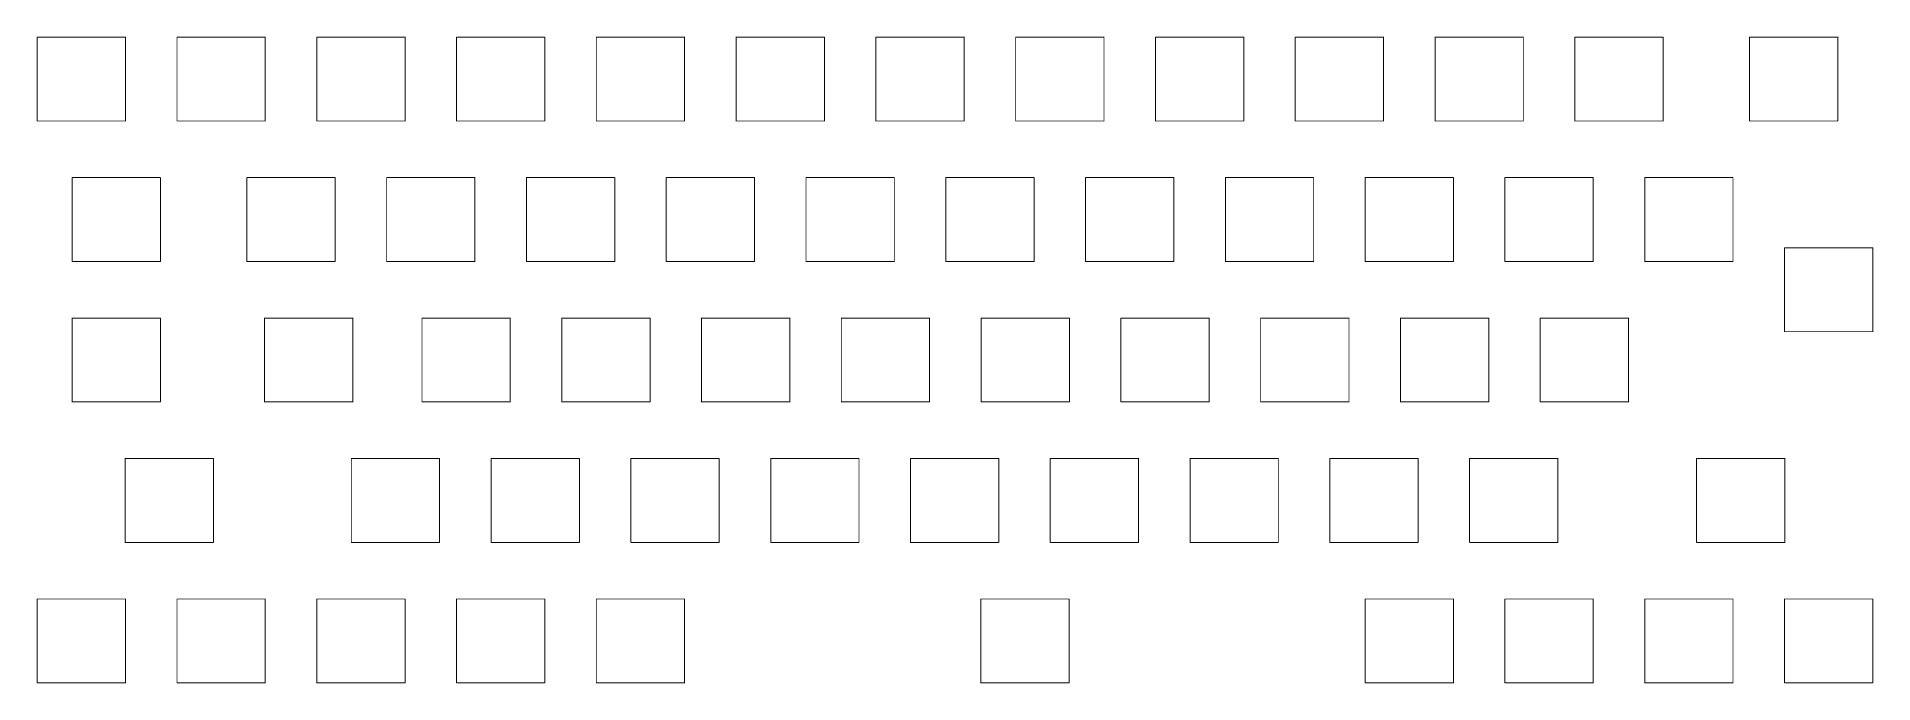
# Model space of a CAD drawing. Extents: x -6 to 244, y -6 to 82.
import ezdxf

# ---------------------------------------------------------------- set-up
doc = ezdxf.new("R2010")
doc.units = 0
doc.layers.add('102', color=4, linetype='CONTINUOUS')

msp = doc.modelspace()

# ---------------------------------------------------------------- linework, layer by layer
at = {"layer": '102', "const_width": 0.0635}
for points in [[(-6, 82.1318, 1), (-6, 82.0683)], [(-5.9683, 82.1, 1), (-6.0317, 82.1)], [(6.0317, 82.1, 1), (5.9683, 82.1)], [(6, 82.0683, 1), (6, 82.1318)], [(13.0318, 82.1, 1), (12.9682, 82.1)], [(13, 82.1318, 1), (13, 82.0683)], [(25.0317, 82.1, 1), (24.9683, 82.1)], [(25, 82.0683, 1), (25, 82.1318)], [(32.02, 82.1318, 1), (32.02, 82.0683)], [(32.0518, 82.1, 1), (31.9883, 82.1)], [(44.0518, 82.1, 1), (43.9883, 82.1)], [(44.02, 82.0683, 1), (44.02, 82.1318)], [(51, 82.1318, 1), (51, 82.0683)], [(51.0318, 82.1, 1), (50.9682, 82.1)], [(63.0318, 82.1, 1), (62.9682, 82.1)], [(63, 82.0683, 1), (63, 82.1318)], [(70.0318, 82.1, 1), (69.9682, 82.1)], [(70, 82.1318, 1), (70, 82.0683)], [(82.0318, 82.1, 1), (81.9682, 82.1)], [(82, 82.0683, 1), (82, 82.1318)], [(89.0318, 82.1, 1), (88.9682, 82.1)], [(89, 82.1318, 1), (89, 82.0683)], [(101.0318, 82.1, 1), (100.9682, 82.1)], [(101, 82.0683, 1), (101, 82.1318)], [(108.0318, 82.1, 1), (107.9682, 82.1)], [(108, 82.1318, 1), (108, 82.0683)], [(120.0318, 82.1, 1), (119.9682, 82.1)], [(120, 82.0683, 1), (120, 82.1318)], [(127.0318, 82.1, 1), (126.9682, 82.1)], [(127, 82.1318, 1), (127, 82.0683)], [(139.0317, 82.1, 1), (138.9683, 82.1)], [(139, 82.0683, 1), (139, 82.1318)], [(146, 82.1318, 1), (146, 82.0683)], [(146.0317, 82.1, 1), (145.9683, 82.1)], [(158.0317, 82.1, 1), (157.9683, 82.1)], [(158, 82.0683, 1), (158, 82.1318)], [(165, 82.1318, 1), (165, 82.0683)], [(165.0317, 82.1, 1), (164.9683, 82.1)], [(177.0317, 82.1, 1), (176.9683, 82.1)], [(177, 82.0683, 1), (177, 82.1318)], [(184, 82.1318, 1), (184, 82.0683)], [(184.0317, 82.1, 1), (183.9683, 82.1)], [(196.0317, 82.1, 1), (195.9683, 82.1)], [(196, 82.0683, 1), (196, 82.1318)], [(203, 82.1318, 1), (203, 82.0683)], [(203.0317, 82.1, 1), (202.9683, 82.1)], [(215.0317, 82.1, 1), (214.9683, 82.1)], [(215, 82.0683, 1), (215, 82.1318)], [(226.75, 82.1318, 1), (226.75, 82.0683)], [(226.7817, 82.1, 1), (226.7183, 82.1)], [(238.7817, 82.1, 1), (238.7183, 82.1)], [(238.75, 82.0683, 1), (238.75, 82.1318)], [(-6, 70.7318, 1), (-6, 70.6683)], [(-6.0317, 70.7, 1), (-5.9683, 70.7)], [(5.9683, 70.7, 1), (6.0317, 70.7)], [(6, 70.6683, 1), (6, 70.7318)], [(12.9682, 70.7, 1), (13.0318, 70.7)], [(13, 70.7318, 1), (13, 70.6683)], [(24.9683, 70.7, 1), (25.0317, 70.7)], [(25, 70.6683, 1), (25, 70.7318)], [(32.02, 70.7318, 1), (32.02, 70.6683)], [(31.9883, 70.7, 1), (32.0518, 70.7)], [(43.9883, 70.7, 1), (44.0518, 70.7)], [(44.02, 70.6683, 1), (44.02, 70.7318)], [(51, 70.7318, 1), (51, 70.6683)], [(50.9682, 70.7, 1), (51.0318, 70.7)], [(62.9682, 70.7, 1), (63.0318, 70.7)], [(63, 70.6683, 1), (63, 70.7318)], [(69.9682, 70.7, 1), (70.0318, 70.7)], [(70, 70.7318, 1), (70, 70.6683)], [(81.9682, 70.7, 1), (82.0318, 70.7)], [(82, 70.6683, 1), (82, 70.7318)], [(88.9682, 70.7, 1), (89.0318, 70.7)], [(89, 70.7318, 1), (89, 70.6683)], [(100.9682, 70.7, 1), (101.0318, 70.7)], [(101, 70.6683, 1), (101, 70.7318)], [(107.9682, 70.7, 1), (108.0318, 70.7)], [(108, 70.7318, 1), (108, 70.6683)], [(119.9682, 70.7, 1), (120.0318, 70.7)], [(120, 70.6683, 1), (120, 70.7318)], [(126.9682, 70.7, 1), (127.0318, 70.7)], [(127, 70.7318, 1), (127, 70.6683)], [(138.9683, 70.7, 1), (139.0317, 70.7)], [(139, 70.6683, 1), (139, 70.7318)], [(146, 70.7318, 1), (146, 70.6683)], [(145.9683, 70.7, 1), (146.0317, 70.7)], [(157.9683, 70.7, 1), (158.0317, 70.7)], [(158, 70.6683, 1), (158, 70.7318)], [(165, 70.7318, 1), (165, 70.6683)], [(164.9683, 70.7, 1), (165.0317, 70.7)], [(176.9683, 70.7, 1), (177.0317, 70.7)], [(177, 70.6683, 1), (177, 70.7318)], [(184, 70.7318, 1), (184, 70.6683)], [(183.9683, 70.7, 1), (184.0317, 70.7)], [(195.9683, 70.7, 1), (196.0317, 70.7)], [(196, 70.6683, 1), (196, 70.7318)], [(203, 70.7318, 1), (203, 70.6683)], [(202.9683, 70.7, 1), (203.0317, 70.7)], [(214.9683, 70.7, 1), (215.0317, 70.7)], [(215, 70.6683, 1), (215, 70.7318)], [(226.75, 70.7318, 1), (226.75, 70.6683)], [(226.7183, 70.7, 1), (226.7817, 70.7)], [(238.7183, 70.7, 1), (238.7817, 70.7)], [(238.75, 70.6683, 1), (238.75, 70.7318)], [(-1.25, 63.0318, 1), (-1.25, 62.9682)], [(-1.2183, 63, 1), (-1.2817, 63)], [(10.7818, 63, 1), (10.7182, 63)], [(10.75, 62.9682, 1), (10.75, 63.0318)], [(22.5, 63.0318, 1), (22.5, 62.9682)], [(22.5317, 63, 1), (22.4683, 63)], [(34.5318, 63, 1), (34.4682, 63)], [(34.5, 62.9682, 1), (34.5, 63.0318)], [(41.5, 63.0318, 1), (41.5, 62.9682)], [(41.5318, 63, 1), (41.4682, 63)], [(53.5318, 63, 1), (53.4682, 63)], [(53.5, 62.9682, 1), (53.5, 63.0318)], [(60.5, 63.0318, 1), (60.5, 62.9682)], [(60.5318, 63, 1), (60.4682, 63)], [(72.5318, 63, 1), (72.4682, 63)], [(72.5, 62.9682, 1), (72.5, 63.0318)], [(79.5318, 63, 1), (79.4682, 63)], [(79.5, 63.0318, 1), (79.5, 62.9682)], [(91.5318, 63, 1), (91.4682, 63)], [(91.5, 62.9682, 1), (91.5, 63.0318)], [(98.5318, 63, 1), (98.4682, 63)], [(98.5, 63.0318, 1), (98.5, 62.9682)], [(110.5318, 63, 1), (110.4682, 63)], [(110.5, 62.9682, 1), (110.5, 63.0318)], [(117.5318, 63, 1), (117.4682, 63)], [(117.5, 63.0318, 1), (117.5, 62.9682)], [(129.5317, 63, 1), (129.4683, 63)], [(129.5, 62.9682, 1), (129.5, 63.0318)], [(136.5, 63.0318, 1), (136.5, 62.9682)], [(136.5317, 63, 1), (136.4683, 63)], [(148.5317, 63, 1), (148.4683, 63)], [(148.5, 62.9682, 1), (148.5, 63.0318)], [(155.5, 63.0318, 1), (155.5, 62.9682)], [(155.5317, 63, 1), (155.4683, 63)], [(167.5317, 63, 1), (167.4683, 63)], [(167.5, 62.9682, 1), (167.5, 63.0318)], [(174.5, 63.0318, 1), (174.5, 62.9682)], [(174.5317, 63, 1), (174.4683, 63)], [(186.5317, 63, 1), (186.4683, 63)], [(186.5, 62.9682, 1), (186.5, 63.0318)], [(193.5, 63.0318, 1), (193.5, 62.9682)], [(193.5317, 63, 1), (193.4683, 63)], [(205.5317, 63, 1), (205.4683, 63)], [(205.5, 62.9682, 1), (205.5, 63.0318)], [(212.5, 63.0318, 1), (212.5, 62.9682)], [(212.5317, 63, 1), (212.4683, 63)], [(224.5317, 63, 1), (224.4683, 63)], [(224.5, 62.9682, 1), (224.5, 63.0318)], [(231.5, 53.4818, 1), (231.5, 53.4183)], [(231.5317, 53.45, 1), (231.4683, 53.45)], [(243.5317, 53.45, 1), (243.4683, 53.45)], [(243.5, 53.4183, 1), (243.5, 53.4818)], [(-1.25, 51.6318, 1), (-1.25, 51.5682)], [(-1.2817, 51.6, 1), (-1.2183, 51.6)], [(10.7182, 51.6, 1), (10.7818, 51.6)], [(10.75, 51.5682, 1), (10.75, 51.6318)], [(22.5, 51.6318, 1), (22.5, 51.5682)], [(22.4683, 51.6, 1), (22.5317, 51.6)], [(34.4682, 51.6, 1), (34.5318, 51.6)], [(34.5, 51.5682, 1), (34.5, 51.6318)], [(41.5, 51.6318, 1), (41.5, 51.5682)], [(41.4682, 51.6, 1), (41.5318, 51.6)], [(53.4682, 51.6, 1), (53.5318, 51.6)], [(53.5, 51.5682, 1), (53.5, 51.6318)], [(60.5, 51.6318, 1), (60.5, 51.5682)], [(60.4682, 51.6, 1), (60.5318, 51.6)], [(72.4682, 51.6, 1), (72.5318, 51.6)], [(72.5, 51.5682, 1), (72.5, 51.6318)], [(79.5, 51.6318, 1), (79.5, 51.5682)], [(79.4682, 51.6, 1), (79.5318, 51.6)], [(91.4682, 51.6, 1), (91.5318, 51.6)], [(91.5, 51.5682, 1), (91.5, 51.6318)], [(98.5, 51.6318, 1), (98.5, 51.5682)], [(98.4682, 51.6, 1), (98.5318, 51.6)], [(110.4682, 51.6, 1), (110.5318, 51.6)], [(110.5, 51.5682, 1), (110.5, 51.6318)], [(117.5, 51.6318, 1), (117.5, 51.5682)], [(117.4682, 51.6, 1), (117.5318, 51.6)], [(129.4683, 51.6, 1), (129.5317, 51.6)], [(129.5, 51.5682, 1), (129.5, 51.6318)], [(136.5, 51.6318, 1), (136.5, 51.5682)], [(136.4683, 51.6, 1), (136.5317, 51.6)], [(148.4683, 51.6, 1), (148.5317, 51.6)], [(148.5, 51.5682, 1), (148.5, 51.6318)], [(155.5, 51.6318, 1), (155.5, 51.5682)], [(155.4683, 51.6, 1), (155.5317, 51.6)], [(167.4683, 51.6, 1), (167.5317, 51.6)], [(167.5, 51.5682, 1), (167.5, 51.6318)], [(174.5, 51.6318, 1), (174.5, 51.5682)], [(174.4683, 51.6, 1), (174.5317, 51.6)], [(186.4683, 51.6, 1), (186.5317, 51.6)], [(186.5, 51.5682, 1), (186.5, 51.6318)], [(193.5, 51.6318, 1), (193.5, 51.5682)], [(193.4683, 51.6, 1), (193.5317, 51.6)], [(205.4683, 51.6, 1), (205.5317, 51.6)], [(205.5, 51.5682, 1), (205.5, 51.6318)], [(212.5, 51.6318, 1), (212.5, 51.5682)], [(212.4683, 51.6, 1), (212.5317, 51.6)], [(224.4683, 51.6, 1), (224.5317, 51.6)], [(224.5, 51.5682, 1), (224.5, 51.6318)], [(-1.25, 43.9318, 1), (-1.25, 43.8682)], [(-1.2183, 43.9, 1), (-1.2817, 43.9)], [(10.7818, 43.9, 1), (10.7182, 43.9)], [(10.75, 43.8682, 1), (10.75, 43.9318)], [(24.9, 43.9318, 1), (24.9, 43.8682)], [(24.9318, 43.9, 1), (24.8683, 43.9)], [(36.9318, 43.9, 1), (36.8682, 43.9)], [(36.9, 43.8682, 1), (36.9, 43.9318)], [(46.3, 43.9318, 1), (46.3, 43.8682)], [(46.3318, 43.9, 1), (46.2683, 43.9)], [(58.3318, 43.9, 1), (58.2683, 43.9)], [(58.3, 43.8682, 1), (58.3, 43.9318)], [(65.3, 43.9318, 1), (65.3, 43.8682)], [(65.3317, 43.9, 1), (65.2682, 43.9)], [(77.3317, 43.9, 1), (77.2682, 43.9)], [(77.3, 43.8682, 1), (77.3, 43.9318)], [(84.3, 43.9318, 1), (84.3, 43.8682)], [(84.3317, 43.9, 1), (84.2682, 43.9)], [(96.3318, 43.9, 1), (96.2683, 43.9)], [(96.3, 43.8682, 1), (96.3, 43.9318)], [(103.3, 43.9318, 1), (103.3, 43.8682)], [(103.3318, 43.9, 1), (103.2683, 43.9)], [(115.3318, 43.9, 1), (115.2683, 43.9)], [(115.3, 43.8682, 1), (115.3, 43.9318)], [(122.3, 43.9318, 1), (122.3, 43.8682)], [(122.3318, 43.9, 1), (122.2683, 43.9)], [(134.3317, 43.9, 1), (134.2683, 43.9)], [(134.3, 43.8682, 1), (134.3, 43.9318)], [(141.3, 43.9318, 1), (141.3, 43.8682)], [(141.3317, 43.9, 1), (141.2683, 43.9)], [(153.3317, 43.9, 1), (153.2683, 43.9)], [(153.3, 43.8682, 1), (153.3, 43.9318)], [(160.3, 43.9318, 1), (160.3, 43.8682)], [(160.3317, 43.9, 1), (160.2683, 43.9)], [(172.3317, 43.9, 1), (172.2683, 43.9)], [(172.3, 43.8682, 1), (172.3, 43.9318)], [(179.3, 43.9318, 1), (179.3, 43.8682)], [(179.3317, 43.9, 1), (179.2683, 43.9)], [(191.3317, 43.9, 1), (191.2683, 43.9)], [(191.3, 43.8682, 1), (191.3, 43.9318)], [(198.3, 43.9318, 1), (198.3, 43.8682)], [(198.3317, 43.9, 1), (198.2683, 43.9)], [(210.3317, 43.9, 1), (210.2683, 43.9)], [(210.3, 43.8682, 1), (210.3, 43.9318)], [(231.5, 42.0818, 1), (231.5, 42.0183)], [(231.4683, 42.05, 1), (231.5317, 42.05)], [(243.4683, 42.05, 1), (243.5317, 42.05)], [(243.5, 42.0183, 1), (243.5, 42.0818)], [(-1.25, 32.5318, 1), (-1.25, 32.4682)], [(-1.2817, 32.5, 1), (-1.2183, 32.5)], [(10.7182, 32.5, 1), (10.7818, 32.5)], [(10.75, 32.4682, 1), (10.75, 32.5318)], [(24.9, 32.5318, 1), (24.9, 32.4682)], [(24.8683, 32.5, 1), (24.9318, 32.5)], [(36.8682, 32.5, 1), (36.9318, 32.5)], [(36.9, 32.4682, 1), (36.9, 32.5318)], [(46.3, 32.5318, 1), (46.3, 32.4682)], [(46.2683, 32.5, 1), (46.3318, 32.5)], [(58.2683, 32.5, 1), (58.3318, 32.5)], [(58.3, 32.4682, 1), (58.3, 32.5318)], [(65.2682, 32.5, 1), (65.3317, 32.5)], [(65.3, 32.5318, 1), (65.3, 32.4682)], [(77.2682, 32.5, 1), (77.3317, 32.5)], [(77.3, 32.4682, 1), (77.3, 32.5318)], [(84.2682, 32.5, 1), (84.3317, 32.5)], [(84.3, 32.5318, 1), (84.3, 32.4682)], [(96.2683, 32.5, 1), (96.3318, 32.5)], [(96.3, 32.4682, 1), (96.3, 32.5318)], [(103.3, 32.5318, 1), (103.3, 32.4682)], [(103.2683, 32.5, 1), (103.3318, 32.5)], [(115.2683, 32.5, 1), (115.3318, 32.5)], [(115.3, 32.4682, 1), (115.3, 32.5318)], [(122.3, 32.5318, 1), (122.3, 32.4682)], [(122.2683, 32.5, 1), (122.3318, 32.5)], [(134.2683, 32.5, 1), (134.3317, 32.5)], [(134.3, 32.4682, 1), (134.3, 32.5318)], [(141.3, 32.5318, 1), (141.3, 32.4682)], [(141.2683, 32.5, 1), (141.3317, 32.5)], [(153.2683, 32.5, 1), (153.3317, 32.5)], [(153.3, 32.4682, 1), (153.3, 32.5318)], [(160.3, 32.5318, 1), (160.3, 32.4682)], [(160.2683, 32.5, 1), (160.3317, 32.5)], [(172.2683, 32.5, 1), (172.3317, 32.5)], [(172.3, 32.4682, 1), (172.3, 32.5318)], [(179.3, 32.5318, 1), (179.3, 32.4682)], [(179.2683, 32.5, 1), (179.3317, 32.5)], [(191.2683, 32.5, 1), (191.3317, 32.5)], [(191.3, 32.4682, 1), (191.3, 32.5318)], [(198.3, 32.5318, 1), (198.3, 32.4682)], [(198.2683, 32.5, 1), (198.3317, 32.5)], [(210.2683, 32.5, 1), (210.3317, 32.5)], [(210.3, 32.4682, 1), (210.3, 32.5318)], [(5.95, 24.8317, 1), (5.95, 24.7683)], [(5.9817, 24.8, 1), (5.9183, 24.8)], [(17.9817, 24.8, 1), (17.9183, 24.8)], [(17.95, 24.7683, 1), (17.95, 24.8317)], [(36.7, 24.8317, 1), (36.7, 24.7683)], [(36.7318, 24.8, 1), (36.6683, 24.8)], [(48.7318, 24.8, 1), (48.6683, 24.8)], [(48.7, 24.7683, 1), (48.7, 24.8317)], [(55.7, 24.8317, 1), (55.7, 24.7683)], [(55.7318, 24.8, 1), (55.6683, 24.8)], [(67.7318, 24.8, 1), (67.6683, 24.8)], [(67.7, 24.7683, 1), (67.7, 24.8317)], [(74.7, 24.8317, 1), (74.7, 24.7683)], [(74.7318, 24.8, 1), (74.6683, 24.8)], [(86.7318, 24.8, 1), (86.6683, 24.8)], [(86.7, 24.7683, 1), (86.7, 24.8317)], [(93.7, 24.8317, 1), (93.7, 24.7683)], [(93.7318, 24.8, 1), (93.6683, 24.8)], [(105.7318, 24.8, 1), (105.6683, 24.8)], [(105.7, 24.7683, 1), (105.7, 24.8317)], [(112.7, 24.8317, 1), (112.7, 24.7683)], [(112.7318, 24.8, 1), (112.6683, 24.8)], [(124.7318, 24.8, 1), (124.6683, 24.8)], [(124.7, 24.7683, 1), (124.7, 24.8317)], [(131.7, 24.8317, 1), (131.7, 24.7683)], [(131.7318, 24.8, 1), (131.6683, 24.8)], [(143.7318, 24.8, 1), (143.6683, 24.8)], [(143.7, 24.7683, 1), (143.7, 24.8317)], [(150.7, 24.8317, 1), (150.7, 24.7683)], [(150.7318, 24.8, 1), (150.6683, 24.8)], [(162.7318, 24.8, 1), (162.6683, 24.8)], [(162.7, 24.7683, 1), (162.7, 24.8317)], [(169.7, 24.8317, 1), (169.7, 24.7683)], [(169.7318, 24.8, 1), (169.6683, 24.8)], [(181.7318, 24.8, 1), (181.6683, 24.8)], [(181.7, 24.7683, 1), (181.7, 24.8317)], [(188.7, 24.8317, 1), (188.7, 24.7683)], [(188.7318, 24.8, 1), (188.6683, 24.8)], [(200.7318, 24.8, 1), (200.6683, 24.8)], [(200.7, 24.7683, 1), (200.7, 24.8317)], [(219.55, 24.8317, 1), (219.55, 24.7683)], [(219.5817, 24.8, 1), (219.5183, 24.8)], [(231.5817, 24.8, 1), (231.5183, 24.8)], [(231.55, 24.7683, 1), (231.55, 24.8317)], [(5.95, 13.4318, 1), (5.95, 13.3682)], [(5.9183, 13.4, 1), (5.9817, 13.4)], [(17.9183, 13.4, 1), (17.9817, 13.4)], [(17.95, 13.3682, 1), (17.95, 13.4318)], [(36.7, 13.4318, 1), (36.7, 13.3682)], [(36.6683, 13.4, 1), (36.7318, 13.4)], [(48.6683, 13.4, 1), (48.7318, 13.4)], [(48.7, 13.3682, 1), (48.7, 13.4318)], [(55.7, 13.4318, 1), (55.7, 13.3682)], [(55.6683, 13.4, 1), (55.7318, 13.4)], [(67.6683, 13.4, 1), (67.7318, 13.4)], [(67.7, 13.3682, 1), (67.7, 13.4318)], [(74.7, 13.4318, 1), (74.7, 13.3682)], [(74.6683, 13.4, 1), (74.7318, 13.4)], [(86.6683, 13.4, 1), (86.7318, 13.4)], [(86.7, 13.3682, 1), (86.7, 13.4318)], [(93.7, 13.4318, 1), (93.7, 13.3682)], [(93.6683, 13.4, 1), (93.7318, 13.4)], [(105.6683, 13.4, 1), (105.7318, 13.4)], [(105.7, 13.3682, 1), (105.7, 13.4318)], [(112.7, 13.4318, 1), (112.7, 13.3682)], [(112.6683, 13.4, 1), (112.7318, 13.4)], [(124.6683, 13.4, 1), (124.7318, 13.4)], [(124.7, 13.3682, 1), (124.7, 13.4318)], [(131.7, 13.4318, 1), (131.7, 13.3682)], [(131.6683, 13.4, 1), (131.7318, 13.4)], [(143.6683, 13.4, 1), (143.7318, 13.4)], [(143.7, 13.3682, 1), (143.7, 13.4318)], [(150.7, 13.4318, 1), (150.7, 13.3682)], [(150.6683, 13.4, 1), (150.7318, 13.4)], [(162.6683, 13.4, 1), (162.7318, 13.4)], [(162.7, 13.3682, 1), (162.7, 13.4318)], [(169.7, 13.4318, 1), (169.7, 13.3682)], [(169.6683, 13.4, 1), (169.7318, 13.4)], [(181.6683, 13.4, 1), (181.7318, 13.4)], [(181.7, 13.3682, 1), (181.7, 13.4318)], [(188.7, 13.4318, 1), (188.7, 13.3682)], [(188.6683, 13.4, 1), (188.7318, 13.4)], [(200.6683, 13.4, 1), (200.7318, 13.4)], [(200.7, 13.3682, 1), (200.7, 13.4318)], [(219.55, 13.4318, 1), (219.55, 13.3682)], [(219.5183, 13.4, 1), (219.5817, 13.4)], [(231.5183, 13.4, 1), (231.5817, 13.4)], [(231.55, 13.3682, 1), (231.55, 13.4318)], [(-6, 5.7317, 1), (-6, 5.6683)], [(-5.9683, 5.7, 1), (-6.0317, 5.7)], [(6.0317, 5.7, 1), (5.9683, 5.7)], [(6, 5.6683, 1), (6, 5.7317)], [(13.0318, 5.7, 1), (12.9682, 5.7)], [(13, 5.7317, 1), (13, 5.6683)], [(25.0317, 5.7, 1), (24.9683, 5.7)], [(25, 5.6683, 1), (25, 5.7317)], [(32.0318, 5.7, 1), (31.9683, 5.7)], [(32, 5.7317, 1), (32, 5.6683)], [(44.0318, 5.7, 1), (43.9682, 5.7)], [(44, 5.6683, 1), (44, 5.7317)], [(51.0318, 5.7, 1), (50.9682, 5.7)], [(51, 5.7317, 1), (51, 5.6683)], [(63.0318, 5.7, 1), (62.9682, 5.7)], [(63, 5.6683, 1), (63, 5.7317)], [(70.0318, 5.7, 1), (69.9682, 5.7)], [(70, 5.7317, 1), (70, 5.6683)], [(82.0318, 5.7, 1), (81.9682, 5.7)], [(82, 5.6683, 1), (82, 5.7317)], [(122.2818, 5.7, 1), (122.2182, 5.7)], [(122.25, 5.7317, 1), (122.25, 5.6683)], [(134.2817, 5.7, 1), (134.2183, 5.7)], [(134.25, 5.6683, 1), (134.25, 5.7317)], [(174.5317, 5.7, 1), (174.4683, 5.7)], [(174.5, 5.7317, 1), (174.5, 5.6683)], [(186.5317, 5.7, 1), (186.4683, 5.7)], [(186.5, 5.6683, 1), (186.5, 5.7317)], [(193.5317, 5.7, 1), (193.4683, 5.7)], [(193.5, 5.7317, 1), (193.5, 5.6683)], [(205.5317, 5.7, 1), (205.4683, 5.7)], [(205.5, 5.6683, 1), (205.5, 5.7317)], [(212.5317, 5.7, 1), (212.4683, 5.7)], [(212.5, 5.7317, 1), (212.5, 5.6683)], [(224.5317, 5.7, 1), (224.4683, 5.7)], [(224.5, 5.6683, 1), (224.5, 5.7317)], [(231.5317, 5.7, 1), (231.4683, 5.7)], [(231.5, 5.7317, 1), (231.5, 5.6683)], [(243.5317, 5.7, 1), (243.4683, 5.7)], [(243.5, 5.6683, 1), (243.5, 5.7317)], [(-6, -5.6683, 1), (-6, -5.7317)], [(-6.0317, -5.7, 1), (-5.9683, -5.7)], [(5.9683, -5.7, 1), (6.0317, -5.7)], [(6, -5.7317, 1), (6, -5.6683)], [(12.9682, -5.7, 1), (13.0318, -5.7)], [(13, -5.6683, 1), (13, -5.7317)], [(24.9683, -5.7, 1), (25.0317, -5.7)], [(25, -5.7317, 1), (25, -5.6683)], [(32, -5.6683, 1), (32, -5.7317)], [(31.9683, -5.7, 1), (32.0318, -5.7)], [(43.9682, -5.7, 1), (44.0318, -5.7)], [(44, -5.7317, 1), (44, -5.6683)], [(51, -5.6683, 1), (51, -5.7317)], [(50.9682, -5.7, 1), (51.0318, -5.7)], [(62.9682, -5.7, 1), (63.0318, -5.7)], [(63, -5.7317, 1), (63, -5.6683)], [(69.9682, -5.7, 1), (70.0318, -5.7)], [(70, -5.6683, 1), (70, -5.7317)], [(81.9682, -5.7, 1), (82.0318, -5.7)], [(82, -5.7317, 1), (82, -5.6683)], [(122.2182, -5.7, 1), (122.2818, -5.7)], [(122.25, -5.6683, 1), (122.25, -5.7317)], [(134.2183, -5.7, 1), (134.2817, -5.7)], [(134.25, -5.7317, 1), (134.25, -5.6683)], [(174.5, -5.6683, 1), (174.5, -5.7317)], [(174.4683, -5.7, 1), (174.5317, -5.7)], [(186.4683, -5.7, 1), (186.5317, -5.7)], [(186.5, -5.7317, 1), (186.5, -5.6683)], [(193.5, -5.6683, 1), (193.5, -5.7317)], [(193.4683, -5.7, 1), (193.5317, -5.7)], [(205.4683, -5.7, 1), (205.5317, -5.7)], [(205.5, -5.7317, 1), (205.5, -5.6683)], [(212.5, -5.6683, 1), (212.5, -5.7317)], [(212.4683, -5.7, 1), (212.5317, -5.7)], [(224.4683, -5.7, 1), (224.5317, -5.7)], [(224.5, -5.7317, 1), (224.5, -5.6683)], [(231.5, -5.6683, 1), (231.5, -5.7317)], [(231.4683, -5.7, 1), (231.5317, -5.7)], [(243.4683, -5.7, 1), (243.5317, -5.7)], [(243.5, -5.7317, 1), (243.5, -5.6683)]]:
    msp.add_lwpolyline(points, format="xyb", dxfattribs=at)
at = {"layer": '102', "const_width": 0.127}
for points in [[(-6, 82.1), (6, 82.1)], [(-6, 70.7), (-6, 82.1)], [(6, 82.1), (6, 70.7)], [(13, 82.1), (25, 82.1)], [(13, 70.7), (13, 82.1)], [(25, 82.1), (25, 70.7)], [(32.02, 82.1), (44.02, 82.1)], [(32.02, 70.7), (32.02, 82.1)], [(44.02, 82.1), (44.02, 70.7)], [(51, 82.1), (63, 82.1)], [(51, 70.7), (51, 82.1)], [(63, 82.1), (63, 70.7)], [(70, 82.1), (82, 82.1)], [(70, 70.7), (70, 82.1)], [(82, 82.1), (82, 70.7)], [(89, 82.1), (101, 82.1)], [(89, 70.7), (89, 82.1)], [(101, 82.1), (101, 70.7)], [(108, 82.1), (120, 82.1)], [(108, 70.7), (108, 82.1)], [(120, 82.1), (120, 70.7)], [(127, 82.1), (139, 82.1)], [(127, 70.7), (127, 82.1)], [(139, 82.1), (139, 70.7)], [(146, 82.1), (158, 82.1)], [(146, 70.7), (146, 82.1)], [(158, 82.1), (158, 70.7)], [(165, 82.1), (177, 82.1)], [(165, 70.7), (165, 82.1)], [(177, 82.1), (177, 70.7)], [(184, 82.1), (196, 82.1)], [(184, 70.7), (184, 82.1)], [(196, 82.1), (196, 70.7)], [(203, 82.1), (215, 82.1)], [(203, 70.7), (203, 82.1)], [(215, 82.1), (215, 70.7)], [(226.75, 82.1), (238.75, 82.1)], [(226.75, 70.7), (226.75, 82.1)], [(238.75, 82.1), (238.75, 70.7)], [(6, 70.7), (-6, 70.7)], [(25, 70.7), (13, 70.7)], [(44.02, 70.7), (32.02, 70.7)], [(63, 70.7), (51, 70.7)], [(82, 70.7), (70, 70.7)], [(101, 70.7), (89, 70.7)], [(120, 70.7), (108, 70.7)], [(139, 70.7), (127, 70.7)], [(158, 70.7), (146, 70.7)], [(177, 70.7), (165, 70.7)], [(196, 70.7), (184, 70.7)], [(215, 70.7), (203, 70.7)], [(238.75, 70.7), (226.75, 70.7)], [(-1.25, 63), (10.75, 63)], [(-1.25, 51.6), (-1.25, 63)], [(10.75, 63), (10.75, 51.6)], [(22.5, 63), (34.5, 63)], [(22.5, 51.6), (22.5, 63)], [(34.5, 63), (34.5, 51.6)], [(41.5, 63), (53.5, 63)], [(41.5, 51.6), (41.5, 63)], [(53.5, 63), (53.5, 51.6)], [(60.5, 63), (72.5, 63)], [(60.5, 51.6), (60.5, 63)], [(72.5, 63), (72.5, 51.6)], [(79.5, 63), (91.5, 63)], [(79.5, 51.6), (79.5, 63)], [(91.5, 63), (91.5, 51.6)], [(98.5, 63), (110.5, 63)], [(98.5, 51.6), (98.5, 63)], [(110.5, 63), (110.5, 51.6)], [(117.5, 63), (129.5, 63)], [(117.5, 51.6), (117.5, 63)], [(129.5, 63), (129.5, 51.6)], [(136.5, 63), (148.5, 63)], [(136.5, 51.6), (136.5, 63)], [(148.5, 63), (148.5, 51.6)], [(155.5, 63), (167.5, 63)], [(155.5, 51.6), (155.5, 63)], [(167.5, 63), (167.5, 51.6)], [(174.5, 63), (186.5, 63)], [(174.5, 51.6), (174.5, 63)], [(186.5, 63), (186.5, 51.6)], [(193.5, 63), (205.5, 63)], [(193.5, 51.6), (193.5, 63)], [(205.5, 63), (205.5, 51.6)], [(212.5, 63), (224.5, 63)], [(212.5, 51.6), (212.5, 63)], [(224.5, 63), (224.5, 51.6)], [(231.5, 53.45), (243.5, 53.45)], [(231.5, 42.05), (231.5, 53.45)], [(243.5, 53.45), (243.5, 42.05)], [(10.75, 51.6), (-1.25, 51.6)], [(34.5, 51.6), (22.5, 51.6)], [(53.5, 51.6), (41.5, 51.6)], [(72.5, 51.6), (60.5, 51.6)], [(91.5, 51.6), (79.5, 51.6)], [(110.5, 51.6), (98.5, 51.6)], [(129.5, 51.6), (117.5, 51.6)], [(148.5, 51.6), (136.5, 51.6)], [(167.5, 51.6), (155.5, 51.6)], [(186.5, 51.6), (174.5, 51.6)], [(205.5, 51.6), (193.5, 51.6)], [(224.5, 51.6), (212.5, 51.6)], [(-1.25, 43.9), (10.75, 43.9)], [(-1.25, 32.5), (-1.25, 43.9)], [(10.75, 43.9), (10.75, 32.5)], [(24.9, 43.9), (36.9, 43.9)], [(24.9, 32.5), (24.9, 43.9)], [(36.9, 43.9), (36.9, 32.5)], [(46.3, 43.9), (58.3, 43.9)], [(46.3, 32.5), (46.3, 43.9)], [(58.3, 43.9), (58.3, 32.5)], [(65.3, 43.9), (77.3, 43.9)], [(65.3, 32.5), (65.3, 43.9)], [(77.3, 43.9), (77.3, 32.5)], [(84.3, 43.9), (96.3, 43.9)], [(84.3, 32.5), (84.3, 43.9)], [(96.3, 43.9), (96.3, 32.5)], [(103.3, 43.9), (115.3, 43.9)], [(103.3, 32.5), (103.3, 43.9)], [(115.3, 43.9), (115.3, 32.5)], [(122.3, 43.9), (134.3, 43.9)], [(122.3, 32.5), (122.3, 43.9)], [(134.3, 43.9), (134.3, 32.5)], [(141.3, 43.9), (153.3, 43.9)], [(141.3, 32.5), (141.3, 43.9)], [(153.3, 43.9), (153.3, 32.5)], [(160.3, 43.9), (172.3, 43.9)], [(160.3, 32.5), (160.3, 43.9)], [(172.3, 43.9), (172.3, 32.5)], [(179.3, 43.9), (191.3, 43.9)], [(179.3, 32.5), (179.3, 43.9)], [(191.3, 43.9), (191.3, 32.5)], [(198.3, 43.9), (210.3, 43.9)], [(198.3, 32.5), (198.3, 43.9)], [(210.3, 43.9), (210.3, 32.5)], [(243.5, 42.05), (231.5, 42.05)], [(10.75, 32.5), (-1.25, 32.5)], [(36.9, 32.5), (24.9, 32.5)], [(58.3, 32.5), (46.3, 32.5)], [(77.3, 32.5), (65.3, 32.5)], [(96.3, 32.5), (84.3, 32.5)], [(115.3, 32.5), (103.3, 32.5)], [(134.3, 32.5), (122.3, 32.5)], [(153.3, 32.5), (141.3, 32.5)], [(172.3, 32.5), (160.3, 32.5)], [(191.3, 32.5), (179.3, 32.5)], [(210.3, 32.5), (198.3, 32.5)], [(5.95, 24.8), (17.95, 24.8)], [(5.95, 13.4), (5.95, 24.8)], [(17.95, 24.8), (17.95, 13.4)], [(36.7, 24.8), (48.7, 24.8)], [(36.7, 13.4), (36.7, 24.8)], [(48.7, 24.8), (48.7, 13.4)], [(55.7, 24.8), (67.7, 24.8)], [(55.7, 13.4), (55.7, 24.8)], [(67.7, 24.8), (67.7, 13.4)], [(74.7, 24.8), (86.7, 24.8)], [(74.7, 13.4), (74.7, 24.8)], [(86.7, 24.8), (86.7, 13.4)], [(93.7, 24.8), (105.7, 24.8)], [(93.7, 13.4), (93.7, 24.8)], [(105.7, 24.8), (105.7, 13.4)], [(112.7, 24.8), (124.7, 24.8)], [(112.7, 13.4), (112.7, 24.8)], [(124.7, 24.8), (124.7, 13.4)], [(131.7, 24.8), (143.7, 24.8)], [(131.7, 13.4), (131.7, 24.8)], [(143.7, 24.8), (143.7, 13.4)], [(150.7, 24.8), (162.7, 24.8)], [(150.7, 13.4), (150.7, 24.8)], [(162.7, 24.8), (162.7, 13.4)], [(169.7, 24.8), (181.7, 24.8)], [(169.7, 13.4), (169.7, 24.8)], [(181.7, 24.8), (181.7, 13.4)], [(188.7, 24.8), (200.7, 24.8)], [(188.7, 13.4), (188.7, 24.8)], [(200.7, 24.8), (200.7, 13.4)], [(219.55, 24.8), (231.55, 24.8)], [(219.55, 13.4), (219.55, 24.8)], [(231.55, 24.8), (231.55, 13.4)], [(17.95, 13.4), (5.95, 13.4)], [(48.7, 13.4), (36.7, 13.4)], [(67.7, 13.4), (55.7, 13.4)], [(86.7, 13.4), (74.7, 13.4)], [(105.7, 13.4), (93.7, 13.4)], [(124.7, 13.4), (112.7, 13.4)], [(143.7, 13.4), (131.7, 13.4)], [(162.7, 13.4), (150.7, 13.4)], [(181.7, 13.4), (169.7, 13.4)], [(200.7, 13.4), (188.7, 13.4)], [(231.55, 13.4), (219.55, 13.4)], [(-6, 5.7), (6, 5.7)], [(-6, -5.7), (-6, 5.7)], [(6, 5.7), (6, -5.7)], [(13, 5.7), (25, 5.7)], [(13, -5.7), (13, 5.7)], [(25, 5.7), (25, -5.7)], [(32, 5.7), (44, 5.7)], [(32, -5.7), (32, 5.7)], [(44, 5.7), (44, -5.7)], [(51, 5.7), (63, 5.7)], [(51, -5.7), (51, 5.7)], [(63, 5.7), (63, -5.7)], [(70, 5.7), (82, 5.7)], [(70, -5.7), (70, 5.7)], [(82, 5.7), (82, -5.7)], [(122.25, 5.7), (134.25, 5.7)], [(122.25, -5.7), (122.25, 5.7)], [(134.25, 5.7), (134.25, -5.7)], [(174.5, 5.7), (186.5, 5.7)], [(174.5, -5.7), (174.5, 5.7)], [(186.5, 5.7), (186.5, -5.7)], [(193.5, 5.7), (205.5, 5.7)], [(193.5, -5.7), (193.5, 5.7)], [(205.5, 5.7), (205.5, -5.7)], [(212.5, 5.7), (224.5, 5.7)], [(212.5, -5.7), (212.5, 5.7)], [(224.5, 5.7), (224.5, -5.7)], [(231.5, 5.7), (243.5, 5.7)], [(231.5, -5.7), (231.5, 5.7)], [(243.5, 5.7), (243.5, -5.7)], [(6, -5.7), (-6, -5.7)], [(25, -5.7), (13, -5.7)], [(44, -5.7), (32, -5.7)], [(63, -5.7), (51, -5.7)], [(82, -5.7), (70, -5.7)], [(134.25, -5.7), (122.25, -5.7)], [(186.5, -5.7), (174.5, -5.7)], [(205.5, -5.7), (193.5, -5.7)], [(224.5, -5.7), (212.5, -5.7)], [(243.5, -5.7), (231.5, -5.7)]]:
    msp.add_lwpolyline(points, dxfattribs=at)

doc.saveas('drawing.dxf')
